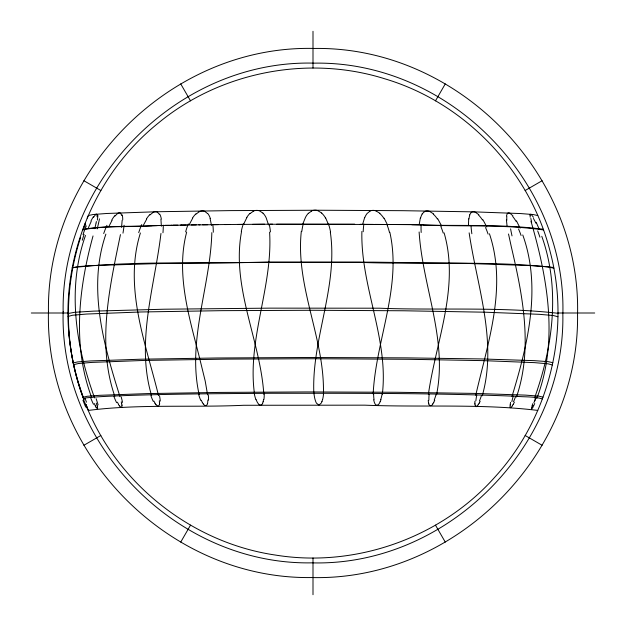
<?xml version="1.0" encoding="UTF-8"?>
<svg xmlns="http://www.w3.org/2000/svg" width="626" height="626" viewBox="0 0 626 626"><rect width="100%" height="100%" fill="white"/><g stroke="black" fill="none" stroke-linecap="round" stroke-linejoin="round"><path stroke-width="0.94" d="M69.603 340.607C59.713 259.117 94.44 174.059 158.605 122.829C220.485 71.802 308.18 54.728 384.685 78.766C465.267 102.672 530.449 171.101 550.426 252.74C570.802 330.583 549.284 417.659 494.939 477.02C441.056 537.75 355.646 568.103 275.518 555.074C192.151 542.891 117.696 484.219 86.38 405.992C83.172 398.918 81.646 398.058 88.673 397.635C95.144 396.923 101.647 396.602 108.141 396.266C162.455 393.879 216.839 393.691 271.191 393.269C352.516 393.3 433.896 392.964 515.175 396.242C524.087 397.15 533.955 396.321 542.374 398.934M211.838 232.629C210.367 286.661 187.002 340.419 199.138 394.568M97.648 408.535L97.359 406.845M161.367 226.236L160.929 219.264M207.863 399.975L207.73 402.103A12.919 10.352 54.9 0 1 207.519 403.668M122.14 220.368L121.569 227.355M531.427 408.848L531.724 407.26M83.015 397.322L87.014 396.297L99.424 395.319L147.759 393.59L219.272 392.424L306.091 391.939L396.164 392.267L474.391 393.402L525.543 395.123L538.767 396.125L543.039 397.174M361.883 231.448C360.545 286.536 388.848 338.877 382.345 394.208M537.75 410.413C481.12 403.543 422.026 407.503 364.88 405.163L243.584 405.28C192.198 407.659 139.175 403.864 88.258 410.445M510.041 405.961L510.198 407.604M474.923 401.25L474.844 403.3M552.86 362.697L548.243 361.664L534.346 360.654L481.981 358.956L406.438 357.869L307.256 357.501L216.862 357.986L141.022 359.199L90.567 360.944L77.522 361.93L73.195 362.97M97.1 216.831L97.014 214.648M419.263 224.225L420.32 218.051M428.372 394.458C435.939 341.186 459.789 286.974 444.108 232.864M323.415 394.286C324.988 338.995 295.261 286.841 301.317 231.284M160.96 233.467C154.645 286.841 135.693 342.039 151.539 395.468M552.375 365.005L548.086 363.816L534.534 362.642L483.742 360.646L409.021 359.293L314.416 358.737L226.604 359.113L144.246 360.435L91.991 362.399L78.438 363.518L73.578 364.708M68.07 316.443L72.671 315.222L86.685 314.033L140.819 311.983L222.073 310.66L313 310.269L403.934 310.778L485.189 312.202L539.315 314.315L553.329 315.52L557.93 316.748M159.419 404.553L158.308 406.509L156.062 404.725M530.073 215.039L530.191 217.222M468.686 218.756L468.475 225.086M68.046 313.532L74.572 312.296L93.618 311.13L164.302 309.213L270.111 308.141L379.45 308.203C438.67 310.519 499.118 306.56 557.954 313.282M263.546 399.513L263.147 401.634M510.198 404.513L510.573 402.362M506.504 215.915L507.224 213.732A7.809 3.459 64.8 0 1 510.292 213.419M120.442 234.601C109.667 287.193 96.631 343.784 114.808 396.274M475.729 395.303C487.795 342.868 507.396 287.264 489.446 233.788M96.381 221.518L96.107 222.856M362.814 223.693L364.668 217.527M96.036 223.208L94.8 228.678M241.558 231.503C231.088 287.021 260.26 339.715 263.836 394.38M93.039 235.939C78.665 288.234 72.154 345.787 91.709 397.627M322.593 399.411L321.96 401.524M436.518 394.849C447.817 339.855 422.519 286.418 419.123 231.98M207.441 403.668C207.3 405.945 204.522 406.337 203.34 403.911M511.998 396.407C527.695 344.676 541.756 287.788 522.765 234.953M186.673 232.082C175.57 274.031 189.349 317.265 199.545 357.923L205.211 381.07L207.597 394.834M532.123 405.805L532.773 403.653M72.233 267.912L77.867 266.613L92.343 265.565L156.821 263.616L253.898 262.466L359.473 262.357C423.935 264.72 489.579 260.447 553.689 267.474M80.613 237.41C63.625 289.635 64.102 347.641 83.688 399.075M302.984 223.537L305.504 217.363A20.267 19.046 14.4 0 1 308.344 213.263M72.272 267.678C136.398 260.408 202.018 264.164 266.535 262.004L373.519 262.153L466.824 263.436L530.598 265.588L547.883 266.879L553.83 268.218M482.263 395.796C497.568 341.577 477.098 286.481 469.14 232.849M82.906 230.125L85.449 222.715M140.396 232.982C123.439 287.279 145.717 343.04 158.534 395.616M537.272 390.061C553.744 340.849 559.527 285.996 541.787 236.292M534.596 398.058L537.124 390.507M380.991 399.678L380.209 401.681M85.496 235.454C66.794 288.336 75.769 346.428 94.604 397.948M105.888 234.132C87.405 287.67 103.619 344.824 119.996 396.681M516.473 397.001C533.047 348.369 522.859 295.863 511.419 247.286L508.523 233.999M536.811 398.379C558.775 341.092 547.609 278.288 530.95 221.205M243.835 223.748L246.863 217.566M87.202 218.067L87.992 216.158M88.422 227.661L91.161 221.588M434.741 400.296L433.834 402.291M262.638 403.191C262.161 405.585 259.031 405.711 258.068 403.379A12.653 11.714 26.8 0 1 257.122 401.915L256.144 399.631M469.649 214.796L471.159 212.613M189.412 224.319L192.722 218.122M534.721 403.504L533.696 405.726M108.963 226.346L112.077 220.282M480.197 401.227L479.219 403.214M143.409 225.203L146.68 219.155M514.376 402.15L513.281 404.38M82.609 229.789C105.191 225.548 128.925 227.215 151.883 225.759M82.765 229.359C107.148 225.305 132.563 226.87 157.267 225.634M532.937 407.213L531.834 408.966M88.258 215.563L93.18 214.499L106.85 213.474L156.969 211.745L230.744 210.61L319.213 210.242L402.964 210.688L474.148 211.87L520.777 213.568L533.36 214.561L537.742 215.563M121.718 407.362L121.882 405.664M180.726 542.108L190.523 525.136M435.477 100.864L445.274 83.892M93.438 217.457L95.175 215.086M512.397 405.922L510.785 407.784M422.127 213.943L424.272 211.784M432.895 403.887C431.94 406.172 429.186 406.423 428.81 403.981M478.264 404.795L476.089 406.712L474.946 404.881M114.996 216.056L117.297 213.795M149.966 214.937L152.752 212.684M308.43 213.333L311.498 211.087M196.048 214.076L199.17 211.799M250.095 213.529L253.295 211.267M83.892 445.274L100.864 435.477M525.136 190.523L542.108 180.726M369.849 211.244L367.086 213.505A20.329 17.997 44.8 0 0 364.77 217.574M151.915 225.634L163.926 225.485M158.386 225.493L169.638 225.368M165.076 225.36L171.962 225.329M170.812 225.25L177.862 225.219M173.144 225.203L181.462 225.157M180.272 225.086L196.267 224.922M181.477 225.07L186.337 224.992M191.274 224.914L200.054 224.797M198.786 224.89L229.945 224.468M202.597 224.765L207.722 224.703M214.194 224.624L218.098 224.585M224.679 224.585L244.578 224.343M237.927 224.46L264.61 224.218M252.614 224.351L272.6 224.186M269.978 224.257L354.684 224.163M276.622 224.233L411.759 224.57M31.3 313L68.046 313M557.954 313L594.7 313M360.091 224.319L373.456 224.398M374.786 224.413L423.356 224.703M411.869 224.773C455.454 226.346 499.947 223.678 543.188 229.233M423.466 224.922C463.295 226.847 503.993 224.225 543.438 229.938M121.154 407.549L119.503 405.836M318.008 210.766L321.748 213.043M376.038 210.97L379.888 213.27M429.78 211.525L433.466 213.842M204.843 211.416L207.589 213.599M475.611 212.425L478.843 214.726M83.892 180.726L100.864 190.523M525.136 435.477L542.108 445.274M510.307 213.552L512.913 215.86M97.249 408.731L96.13 407.143M531.591 214.875L533.438 217.269M262.904 213.098L259.634 210.923A7.802 6.956 -30 0 0 253.256 211.165M437.762 218.779L441.666 226.08M482.889 219.679L486.817 226.995M384.129 218.192L387.564 225.024M155.045 403.207L153.879 401.063M516.442 220.829L520.12 228.154M202.362 402.44L201.196 400.186M118.549 404.333L117.398 402.197M180.726 83.892L190.523 100.864M435.477 525.136L445.274 542.108M325.653 217.958L328.58 224.773M159.45 214.436L157.509 212.277A7.809 5.149 -59.2 0 0 152.728 212.527M95.301 405.648L94.252 403.527M536.216 222.308L539.315 229.476M88.188 409.991L86.044 404.466M86.889 407.057L86.005 404.952M83.61 398.918C74.987 375.944 69.862 351.671 68.5 327.163M84.095 399.325C77.084 380.71 72.107 361.304 69.815 341.53M210.078 218.427L211.494 225.399M96.279 403.097L96.92 405.233M389.826 232.254C402.103 286.841 375.819 339.848 373.159 393.942M121.765 215.54L120.716 213.372A7.794 3.654 -64.4 0 0 117.312 213.591M268.523 224.906L266.222 217.934A21.159 18.96 -38.2 0 0 262.936 213.075M254.5 393.989C246.957 339.441 272.999 286.661 269.595 232.129M121.272 401.829L121.679 403.966M373.706 399.865L374.191 401.9A12.606 11.198 -42.7 0 0 374.802 403.426C375.459 405.977 378.581 405.484 379.356 403.285A12.927 11.831 -32.2 0 0 380.146 401.657M330.301 232.003C338.384 286.724 311.365 339.245 313.861 393.777M428.45 402.44L428.239 400.397M507.044 225.806L506.403 219.882M159.333 400.765L159.474 402.901M313 31.3L313 68.046M313 557.954L313 594.7M537.679 230.892A65.237 24.414 72.7 0 1 539.933 237.199M534.76 401.063A40.205 3.263 -70.7 0 1 536.185 396.798M531.959 406.955A12.7 2.269 -68.9 0 1 532.35 405.554M533.602 405.546A12.833 3.537 -68.2 0 1 532.882 406.978M535.778 397.987A41.261 13.764 -69.2 0 1 533.853 402.737M531.685 222.253A20.22 3.138 71.6 0 1 530.848 218.443M530.159 215.203A7.825 1.698 67.3 0 1 530.269 214.554M530.645 214.202A7.825 1.698 67.3 0 1 531.537 214.671M533.415 218.466A21.456 5.759 69.8 0 1 535.911 223.208M518.555 228.967A65.37 38.616 69.6 0 1 521.067 235.478M511.849 401.587A40.776 13.029 -70.1 0 1 513.25 396.039M510.182 405.844A12.614 5.18 -67.5 0 1 510.354 404.412M513.163 404.286A12.911 6.424 -66.1 0 1 512.326 405.758M515.495 396.79A41.402 22.81 -66.7 0 1 513.5 401.728M512.013 235.9A61.121 15.329 74.1 0 1 510.581 228.858M506.857 220.274A20.149 7.911 69.7 0 1 506.825 216.314M512.725 216.486A21.167 10.415 67.1 0 1 516.027 221.314M485.526 227.504A65.503 50.205 63.6 0 1 488.092 234.108M475.87 400.851A40.627 21.933 -67.8 0 1 476.754 395.1M475.04 404.779A12.77 7.841 -64.2 0 1 474.97 403.238M479.101 403.152A12.77 8.756 -61.5 0 1 478.17 404.717M481.417 395.663A40.768 29.704 -61.5 0 1 479.414 400.953M471.855 233.756A61.935 29.938 71.9 0 1 471.057 226.471M469.007 218.967A20.087 12.097 66.1 0 1 469.829 214.976M471.143 212.59A7.809 4.977 59.9 0 1 475.611 212.324M478.616 215.125A21.237 14.492 62 0 1 482.474 220M440.79 226.377A65.636 58.367 51 0 1 443.208 233.052M428.888 400.178A40.471 29.297 -62.9 0 1 429.139 394.341M428.865 403.95A12.684 9.859 -57.3 0 1 428.528 402.408M433.732 402.252A12.849 10.642 -52.2 0 1 432.816 403.833M435.931 394.771A40.909 35.189 -50.7 0 1 434.186 400.139M421.181 232.489A61.81 42.177 67.8 0 1 421.11 224.984M420.547 218.169A20.228 15.572 59.2 0 1 422.206 214.006M424.24 211.737A7.809 6.15 50.8 0 1 429.788 211.439M433.255 214.108A21.307 17.598 52 0 1 437.402 218.998M387.165 225.157A64.611 61.371 21.6 0 1 389.442 232.332M374.051 399.764A40.322 34.626 -52.7 0 1 373.636 393.871M382.079 394.177A41.05 38.319 -26.5 0 1 380.718 399.607M363.197 231.722A61.677 51.457 59.5 0 1 363.909 224.085M369.802 211.173A7.802 6.902 33.1 0 1 376.062 210.892M379.732 213.435A21.378 19.508 31.4 0 1 383.879 218.325M328.76 224.718A64.744 61.317 -25.2 0 1 330.536 231.949M314.025 393.754A40.174 37.568 -29.2 0 0 315.089 399.678L315.77 401.72A12.528 11.761 -12.3 0 0 316.537 403.254L318.97 405.038L321.287 403.034A12.763 11.996 4.5 0 0 321.944 401.516M323.485 394.294A40.354 38.069 14.9 0 1 322.648 399.419M301.842 231.385A61.528 57.138 40.4 0 1 303.313 223.638M311.443 211.001A7.817 7.191 2.2 0 1 318.039 210.696M321.67 213.114A21.448 20.087 -5.3 0 1 325.528 218.02M269.297 224.624A64.877 57.029 -52.7 0 1 270.455 231.933M255.924 399.701A40.713 38.601 13.4 0 1 254.359 394.012M263.17 401.642A12.841 11.573 38.1 0 1 262.677 403.167M264.227 394.419A40.494 36.003 45.3 0 1 263.914 399.599M241.284 231.456A61.411 58.891 -2.1 0 1 243.42 223.615M246.754 217.512A20.204 18.772 -26.2 0 1 249.954 213.396M212.856 224.836A65.01 48.789 -64.4 0 1 213.294 232.23M200.743 400.343A40.565 36.378 45.5 0 1 198.724 394.638M203.239 403.919A12.575 10.689 49.9 0 1 202.3 402.479M208.301 394.912A40.643 31.48 59.1 0 1 208.536 400.155M185.64 231.894A61.285 56.575 -42.7 0 1 188.316 223.944M192.534 218.02A20.134 17.215 -50.5 0 1 195.868 213.881M199.138 211.682A7.802 6.26 -49.2 0 1 204.874 211.369M207.73 213.466A21.229 16.855 -55.3 0 1 210.273 218.317M163.284 225.203A65.143 37.137 -70 0 1 162.963 232.755M153.237 401.329A40.416 31.699 59.7 0 1 150.889 395.601M155.976 404.803A12.723 9.14 60.6 0 1 154.951 403.261M159.599 402.948A12.786 8.287 62.8 0 1 159.544 404.584M159.513 395.757A40.784 24.79 65.6 0 1 160.311 401.086M138.714 232.629A61.152 50.377 -60.3 0 1 141.758 224.554M146.429 218.975A20.275 14.656 -61.9 0 1 149.77 214.648M159.724 214.131A21.3 13.569 -63.6 0 1 161.312 219.006M124.097 225.25A65.276 22.857 -72.9 0 1 122.978 233.138M116.6 402.659A40.98 25.47 66.2 0 1 113.94 396.508M119.417 405.961A12.637 6.792 65.8 0 1 118.447 404.427M121.859 404.06A12.856 5.798 66.7 0 1 122.054 405.711M121.209 396.931A40.925 16.362 68.7 0 1 122.547 402.424M103.705 233.561A61.019 40.737 -68.2 0 1 106.936 225.305M111.804 219.992A20.212 10.916 -67.5 0 1 114.832 215.626M122.211 214.921A21.37 9.327 -67.9 0 1 122.727 219.843M99.495 218.834A65.409 6.925 -74.3 0 1 97.226 228.889M93.477 404.333A40.831 16.925 69.3 0 1 90.77 398.058M96.083 407.362A12.559 4.022 68.2 0 1 95.222 405.82M97.179 405.46A12.935 2.895 68.4 0 1 97.625 407.158M96.122 398.684A41.066 6.776 69.9 0 1 98.094 404.873M83.031 234.468A60.894 28.334 -72.1 0 1 86.286 225.884M90.95 221.041A20.314 6.503 -70.5 0 1 93.391 216.721M96.842 214.366A7.794 1.925 -67.2 0 1 96.975 214.687M95.254 214.757A7.794 1.925 -67.2 0 1 96.474 214.1M97.875 215.313A21.245 4.359 -70.2 0 1 97.312 220.133M84.557 227.113A20.76 0.798 -70.8 0 1 85.629 224.163M82.249 240.235A65.55 9.578 -74.6 0 1 84.064 234.312M85.692 407.064A40.682 7.316 70.6 0 1 82.953 400.249M87.718 409.341A12.684 1.033 69 0 1 87.037 407.792M86.474 402.166A41.206 3.318 69.8 0 1 85.05 398.386M48.452 311.537C44.822 453.873 169.169 579.606 311.537 577.548C453.873 581.178 579.606 456.831 577.548 314.463C581.178 172.127 456.831 46.394 314.463 48.452C172.127 44.822 46.394 169.169 48.452 311.537M63.148 311.615C59.368 445.595 177.604 565.153 311.615 562.852C445.595 566.632 565.153 448.396 562.852 314.385C566.632 180.405 448.396 60.847 314.385 63.148C180.405 59.368 60.847 177.604 63.148 311.615"/></g></svg>
